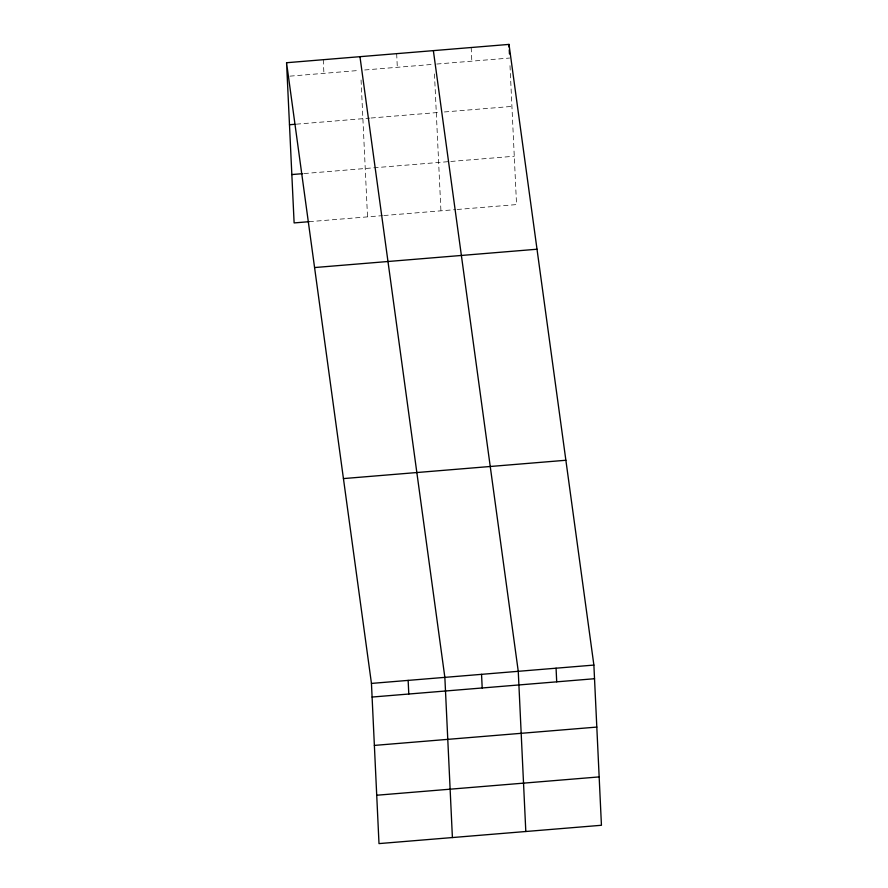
<?xml version="1.0" encoding="UTF-8"?>
<svg xmlns="http://www.w3.org/2000/svg" width="888" height="888" viewBox="0 0 888 888"><rect width="100%" height="100%" fill="white"/><g stroke="black" fill="none" stroke-linecap="round" stroke-linejoin="round"><path stroke-width="0.67" stroke-dasharray="4.44 3.33" d="M289.921 76.146L359.252 70.43M364.691 69.986L432.656 64.38M436.718 64.047L509.645 58.042M296.281 124.176L369.686 118.126M371.04 118.015L438.994 112.41M444.4 111.966L511.921 106.405M304.073 173.549L449.45 161.572M450.793 161.461L514.274 156.233M309.068 221.689L382.473 215.64M383.827 215.529L455.777 209.601M457.131 209.49L516.55 204.584L509.967 64.946M471.184 47.519L471.828 61.161M434.465 73.948L440.925 210.822M396.67 53.657L397.313 67.299M361.061 79.998L367.521 216.872M323.265 59.707L323.909 73.349"/><path stroke-width="1.33" d="M286.558 62.726L509.002 44.4L593.883 665.079L601.442 825.274L378.998 843.6L371.45 683.416L286.558 62.726L294.117 222.921L309.068 221.689M289.488 124.731L294.927 124.287M291.83 174.559L302.708 173.66M314.574 267.554L537.007 249.228M343.434 478.588L565.867 460.262M371.45 683.416L593.883 665.079M372.094 697.047L594.527 678.721M374.37 745.409L596.814 727.083M376.723 795.237L599.156 776.911M433.366 50.627L518.259 671.317L525.807 831.501M359.962 56.677L444.855 677.366L452.403 837.551M556.066 668.198L556.709 681.84M509.002 44.4L509.124 47.131M509.257 49.861L509.446 53.946M481.551 674.336L482.195 687.978M408.147 680.386L408.791 694.028"/></g></svg>
